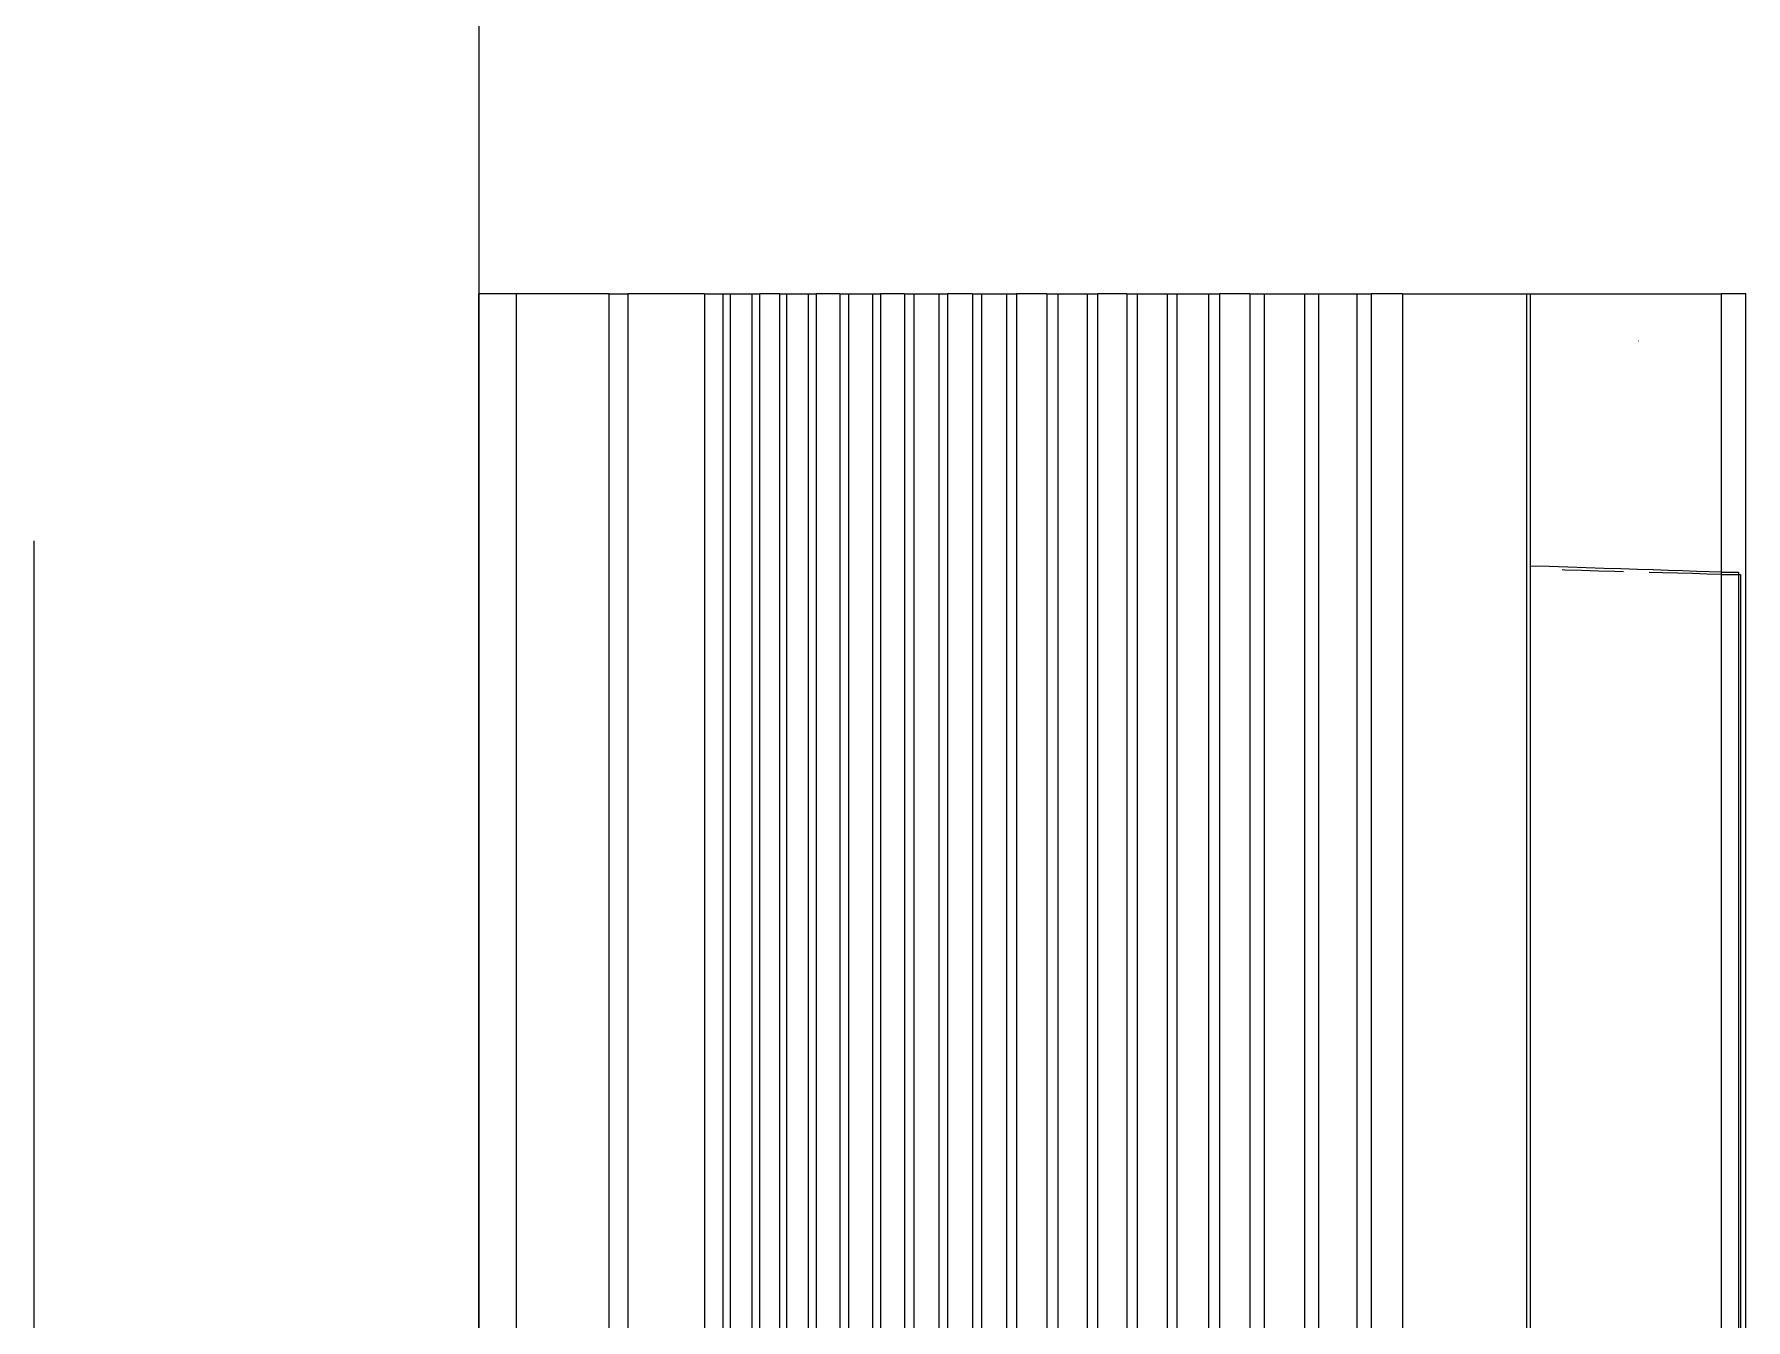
# Model space of a CAD drawing. Header units: inches. Extents: x 16928 to 514628, y -1471 to 241387.
# Drawn here: x 173428 to 173820.1, y 51196.3 to 51490.9 of the extents above; entities that cross this region are included whole.
import ezdxf

# ---------------------------------------------------------------- set-up
doc = ezdxf.new("R2010")
doc.units = ezdxf.units.IN
doc.header["$MEASUREMENT"] = 0
for name, color, linetype in [('Edges', 7, 'Continuous'), ('ELECT', 6, 'Continuous'), ('partition', 8, 'Continuous'), ('TB', 8, 'Continuous')]:
    doc.layers.add(name, color=color, linetype=linetype)

# ---------------------------------------------------------------- blocks, each defined once
blk = doc.blocks.new('13A SSO 300mm')
at = {"layer": 'ELECT', "color": 6}
blk.add_line((-297.44, 0), (297.44, 0), dxfattribs=at)
blk = doc.blocks.new('air con')
at = {"layer": 'Edges'}
for p, q in [((71.402, 41.898), (152.402, 41.898)), ((152.402, 41.095), (152.402, 41.898)), ((71.402, 41.095), (152.402, 41.095)), ((152.402, 39.122), (152.402, 41.095)), ((71.402, 39.122), (152.402, 39.122)), ((152.402, 39.122), (152.402, 38.724)), ((152.402, 38.724), (71.402, 38.724)), ((152.402, 37.092), (152.402, 38.724)), ((152.402, 37.092), (71.402, 37.092)), ((152.402, 37.092), (152.402, 36.701)), ((152.402, 36.701), (71.402, 36.701)), ((152.402, 36.542), (71.402, 36.542)), ((152.402, 36.701), (152.402, 36.542)), ((152.402, 36.542), (152.402, 36.078)), ((152.402, 36.078), (71.402, 36.078)), ((152.402, 35.914), (71.402, 35.914)), ((152.402, 36.078), (152.402, 35.914)), ((152.402, 35.493), (152.402, 35.914)), ((152.402, 35.493), (71.402, 35.493)), ((152.402, 35.493), (152.402, 35.34)), ((152.402, 35.34), (71.402, 35.34)), ((152.402, 35.34), (152.402, 34.877)), ((152.402, 34.877), (71.402, 34.877)), ((152.402, 34.709), (71.402, 34.709)), ((152.402, 34.877), (152.402, 34.709)), ((152.402, 34.207), (152.402, 34.709)), ((152.402, 34.207), (71.402, 34.207)), ((152.402, 34.022), (71.402, 34.022)), ((152.402, 34.207), (152.402, 34.022)), ((152.402, 34.022), (152.402, 33.51)), ((152.402, 33.51), (71.402, 33.51)), ((152.402, 33.335), (71.402, 33.335)), ((152.402, 33.51), (152.402, 33.335)), ((152.402, 32.826), (152.402, 33.335)), ((152.402, 32.826), (71.402, 32.826)), ((152.402, 32.625), (71.402, 32.625)), ((152.402, 32.826), (152.402, 32.625)), ((152.402, 32.625), (152.402, 32.098)), ((152.402, 32.098), (71.402, 32.098)), ((152.402, 31.911), (71.402, 31.911)), ((152.402, 32.098), (152.402, 31.911)), ((152.402, 31.378), (152.402, 31.911)), ((152.402, 31.378), (71.402, 31.378)), ((152.402, 31.378), (152.402, 31.189)), ((152.402, 31.189), (71.402, 31.189)), ((152.402, 31.189), (152.402, 30.654)), ((152.402, 30.654), (71.402, 30.654)), ((152.402, 30.654), (152.402, 30.439)), ((152.402, 30.439), (71.402, 30.439)), ((152.402, 29.791), (152.402, 30.439)), ((152.402, 29.791), (71.402, 29.791)), ((152.402, 29.562), (71.402, 29.562)), ((152.402, 29.791), (152.402, 29.562)), ((152.402, 29.562), (152.402, 28.935)), ((152.402, 28.935), (71.402, 28.935)), ((152.402, 28.935), (152.402, 28.714)), ((152.402, 28.714), (71.402, 28.714)), ((152.402, 28.092), (152.402, 28.714)), ((152.402, 28.092), (71.402, 28.092)), ((152.402, 28.092), (152.402, 27.871)), ((152.402, 27.871), (71.402, 27.871)), ((152.402, 27.871), (152.402, 27.226)), ((152.402, 27.226), (71.402, 27.226)), ((152.402, 27.024), (71.402, 27.024)), ((152.402, 27.226), (152.402, 27.024)), ((152.402, 27.024), (152.402, 26.349)), ((152.402, 26.349), (71.402, 26.349)), ((152.402, 26.349), (152.402, 26.117)), ((152.402, 26.117), (71.402, 26.117)), ((152.402, 25.469), (152.402, 26.117)), ((152.402, 25.469), (71.402, 25.469)), ((152.402, 25.469), (152.402, 25.162)), ((152.402, 25.162), (71.402, 25.162)), ((152.402, 25.162), (152.402, 24.304)), ((152.402, 24.304), (71.402, 24.304)), ((152.402, 24.304), (152.402, 24.002)), ((152.402, 24.002), (71.402, 24.002)), ((152.402, 24.002), (152.402, 23.184)), ((152.402, 23.184), (71.402, 23.184)), ((152.402, 23.184), (152.402, 22.883)), ((152.402, 22.883), (71.402, 22.883)), ((152.402, 22.213), (152.402, 22.883)), ((152.402, 22.213), (71.402, 22.213)), ((152.402, 22.213), (152.402, 19.568)), ((152.402, 19.568), (71.402, 19.568)), ((152.402, 19.493), (71.402, 19.493)), ((146.588, 19.085), (146.601, 19.493)), ((152.402, 19.568), (152.402, 19.493)), ((152.402, 19.493), (152.402, 15.42)), ((146.575, 18.687), (146.588, 19.085)), ((146.504, 18.391), (146.514, 18.752)), ((146.514, 18.752), (146.516, 18.813)), ((146.562, 18.299), (146.575, 18.687)), ((146.494, 18.035), (146.504, 18.391)), ((146.55, 17.923), (146.562, 18.299)), ((146.484, 17.685), (146.494, 18.035)), ((146.538, 17.558), (146.55, 17.923)), ((146.479, 17.503), (146.484, 17.685)), ((146.527, 17.206), (146.538, 17.558)), ((146.516, 16.869), (146.527, 17.206)), ((151.402, 17.184), (151.402, 17.175)), ((146.456, 16.673), (146.464, 16.956)), ((146.505, 16.546), (146.516, 16.869)), ((146.447, 16.349), (146.456, 16.673)), ((146.495, 16.239), (146.505, 16.546)), ((146.438, 16.032), (146.447, 16.349)), ((146.486, 15.948), (146.495, 16.239)), ((146.421, 15.42), (146.429, 15.722)), ((146.429, 15.722), (146.438, 16.032)), ((146.477, 15.675), (146.486, 15.948)), ((146.421, 15.42), (76.921, 15.42)), ((146.468, 15.42), (146.421, 15.42)), ((146.421, 15.42), (146.421, 15.051)), ((146.468, 15.42), (146.477, 15.675)), ((152.402, 15.42), (146.468, 15.42)), ((146.468, 15.42), (146.468, 15.051)), ((152.402, 14.898), (152.402, 15.42)), ((146.421, 15.051), (76.921, 15.051)), ((146.421, 15.012), (76.921, 15.012)), ((146.468, 15.051), (146.421, 15.051)), ((146.421, 15.051), (146.421, 15.012)), ((71.402, 14.898), (152.402, 14.898))]:
    blk.add_line(p, q, dxfattribs=at)

msp = doc.modelspace()

# ---------------------------------------------------------------- linework, layer by layer
at = {"layer": 'partition'}
msp.add_line((173529.96, 49460.43), (173529.96, 51940.43), dxfattribs=at)

# ---------------------------------------------------------------- block references
at = {"xscale": 10.74849191040555, "yscale": 10.74849191040555, "zscale": 10.74849191040555, "rotation": 90.00000000000091}
msp.add_blockref('air con', (173980.23, 49793.28), dxfattribs=at)
at = {"layer": 'TB', "color": 6, "linetype": 'Continuous', "rotation": 90}
msp.add_blockref('13A SSO 300mm', (173428.04, 51077.37), dxfattribs=at)

doc.saveas('drawing.dxf')
